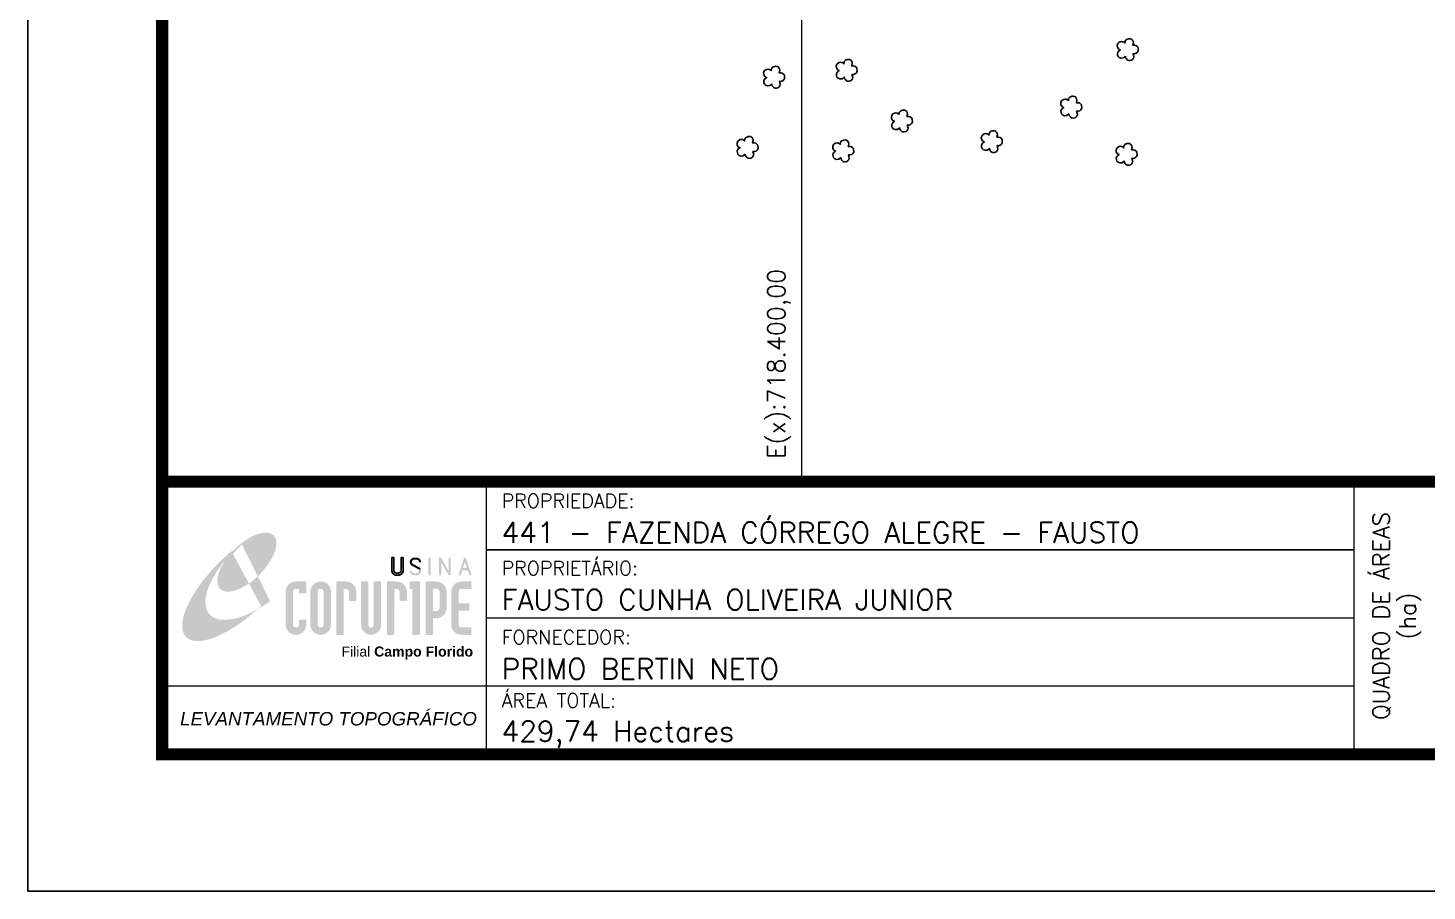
# Model space of a CAD drawing. Extents: x 716959 to 722209, y 7802738 to 7810162.
# Drawn here: x 716959 to 719565, y 7802738 to 7804346 of the extents above; entities that cross this region are included whole.
import ezdxf
from ezdxf.enums import TextEntityAlignment as Align

# ---------------------------------------------------------------- set-up
doc = ezdxf.new("R2010")
doc.units = 0
doc.linetypes.add('CONTINUO', pattern=[0])
doc.linetypes.add('LIN0', pattern=[0])
doc.layers.add('_SIMBOLO ARVORE', color=118, linetype='Continuous')
doc.layers.add('MARGEM', color=5, linetype='Continuous')
doc.layers.add('MALHA', color=253, linetype='Continuous', lineweight=13)
doc.styles.add('ARIAL', font='arial.ttf')
doc.styles.add('ROMANS', font='romans', dxfattribs={"height": 0.2})
doc.styles.add('SIMPLEX', font='simplex', dxfattribs={"height": 0.2})
doc.styles.get("Standard").update_dxf_attribs({"font": 'arial.ttf'})

msp = doc.modelspace()

# ---------------------------------------------------------------- hatches: boundary and pattern name
at = {"layer": 'MARGEM'}
h = msp.add_hatch(color=20, dxfattribs=at)
edge = h.paths.add_edge_path()
edge.add_ellipse((717366.8, 7803350.7), major_axis=(-49.9, -49.9), ratio=0.469426, start_angle=292.7328, end_angle=601.2579)
edge.add_ellipse((717391.8, 7803337.9), major_axis=(94.6, 84.5), ratio=0.457614, start_angle=79.9069, end_angle=107.9139)
edge = h.paths.add_edge_path()
edge.add_ellipse((717357.7, 7803312.8), major_axis=(104.3, 101.6), ratio=0.386848, start_angle=63.9612, end_angle=264.5993)
edge.add_ellipse((717391.8, 7803337.9), major_axis=(94.6, 84.5), ratio=0.457614, start_angle=107.9139, end_angle=245.1182, ccw=False)
edge.add_ellipse((717366.8, 7803350.7), major_axis=(-49.9, -49.9), ratio=0.469426, start_angle=241.2579, end_angle=292.7328, ccw=False)
for color, points in [(20, [(717336.6, 7803368.3), (717327, 7803358.5), (717326.1, 7803354.3), (717328.6, 7803352.2), (717330.7, 7803356.5), (717366.6, 7803392.2), (717359.2, 7803387.3), (717350.5, 7803380.8)]), (7, [(717658, 7803359.2), (717654.1, 7803359.2), (717654.1, 7803335.5, -0.414214), (717648.5, 7803329.9), (717646.2, 7803329.9, -0.414214), (717640.6, 7803335.5), (717640.6, 7803359.2), (717636.7, 7803359.2), (717636.7, 7803335.5, 0.414214), (717646.2, 7803326), (717648.5, 7803326, 0.414214), (717658, 7803335.5)]), (7, [(717682.5, 7803359.2), (717679, 7803359.2, 0.396318), (717670.1, 7803350.8), (717670.1, 7803350.4, 0.151912), (717672.7, 7803344.8), (717673.3, 7803344.4), (717686.1, 7803337.5), (717691.1, 7803336.2, 0.12407), (717688.6, 7803340.6), (717675.4, 7803347.6, -0.13192), (717674, 7803350.7, -0.385578), (717679, 7803355.3), (717682.5, 7803355.3, -0.414214), (717687.6, 7803350.2), (717691.5, 7803350.2, 0.414214)]), (7, [(717687.6, 7803350.2), (717691.5, 7803350.2, 0.414214), (717682.5, 7803359.2), (717679, 7803359.2, 0.396318), (717670.1, 7803350.8), (717670.1, 7803350.4, 0.151912), (717672.7, 7803344.8), (717673.3, 7803344.4), (717686.1, 7803337.5), (717686.1, 7803337.5, -0.131921), (717687.5, 7803334.4, -0.385578), (717682.5, 7803329.9), (717679, 7803329.9, -0.414214), (717674, 7803334.9), (717670.1, 7803334.9, 0.414214), (717679, 7803326), (717682.5, 7803326, 0.402546), (717691.4, 7803334.5, 0.165292), (717688.6, 7803340.6), (717675.4, 7803347.6, -0.13192), (717674, 7803350.7, -0.385578), (717679, 7803355.3), (717682.5, 7803355.3, -0.414214)]), (7, [(717452.7, 7803266.1), (717438.9, 7803266.1), (717438.9, 7803234.3, 1), (717477.5, 7803234.3), (717477.5, 7803243.3), (717463.8, 7803243.3), (717463.8, 7803234.3, -1), (717452.7, 7803234.3)])]:
    msp.add_hatch(color=color, dxfattribs=at).paths.add_polyline_path(points)
h = msp.add_hatch(color=7, dxfattribs=at)
h.paths.add_polyline_path([(717709, 7803359.2), (717705.1, 7803359.2), (717705.1, 7803326), (717709, 7803326)])
h.paths.add_polyline_path([(717725, 7803326), (717728.9, 7803326), (717728.9, 7803350.5), (717742.7, 7803326), (717746.4, 7803326), (717746.4, 7803359.2), (717742.5, 7803359.2), (717742.5, 7803334.3), (717728.5, 7803359.2), (717725, 7803359.2)])
h.paths.add_polyline_path([(717760.9, 7803326), (717765, 7803326), (717768.1, 7803335.5), (717778.2, 7803335.5), (717781.3, 7803326), (717785.4, 7803326), (717774.5, 7803359.2), (717771.7, 7803359.2)])
h.paths.add_polyline_path([(717773.1, 7803350.9), (717776.9, 7803339.4), (717769.3, 7803339.4)], flags=16)
h = msp.add_hatch(color=7, dxfattribs=at)
h.paths.add_polyline_path([(717458.2, 7803314.5, 0.414214), (717438.9, 7803295.2), (717438.9, 7803266.1), (717452.7, 7803266.1), (717452.7, 7803295.2, -0.414214), (717458.2, 7803300.8), (717463.8, 7803300.8), (717463.8, 7803292.7), (717477.5, 7803292.7), (717477.5, 7803314.5)])
h.paths.add_polyline_path([(717551.2, 7803300.8, -0.414214), (717556.8, 7803295.2), (717556.8, 7803278.4), (717570.5, 7803278.4), (717570.5, 7803293.9, 0.433937), (717551.3, 7803314.5), (717533.4, 7803314.5), (717533.4, 7803266.1), (717547.2, 7803266.1), (717547.2, 7803300.8)])
h.paths.add_polyline_path([(717547.2, 7803266.1), (717533.4, 7803266.1), (717533.4, 7803215), (717547.2, 7803215)])
h.paths.add_polyline_path([(717579.5, 7803266.1), (717593.2, 7803266.1), (717593.2, 7803314.5), (717579.5, 7803314.5)])
h.paths.add_polyline_path([(717616.8, 7803314.5), (717603.1, 7803314.5), (717603.1, 7803266.1), (717616.8, 7803266.1)])
h.paths.add_polyline_path([(717603.1, 7803233.6, -1), (717593.2, 7803233.6), (717593.2, 7803266.1), (717579.5, 7803266.1), (717579.5, 7803233.6, 1), (717616.8, 7803233.6), (717616.8, 7803266.1), (717603.1, 7803266.1)])
h.paths.add_polyline_path([(717628, 7803266.1), (717641.7, 7803266.1), (717641.7, 7803300.8), (717645.8, 7803300.8, -0.414214), (717651.3, 7803295.2), (717651.3, 7803278.4), (717665, 7803278.4), (717665, 7803293.9, 0.433937), (717645.8, 7803314.5), (717628, 7803314.5)])
h.paths.add_polyline_path([(717641.7, 7803266.1), (717628, 7803266.1), (717628, 7803215), (717641.7, 7803215)])
h.paths.add_polyline_path([(717675.2, 7803266.1), (717689.1, 7803266.1), (717689.1, 7803314.5), (717670, 7803314.5), (717670, 7803300.7), (717675.2, 7803300.7)])
h.paths.add_polyline_path([(717689.1, 7803266.1), (717675.2, 7803266.1), (717675.2, 7803215), (717689.1, 7803215)])
h.paths.add_polyline_path([(717700.2, 7803266.1), (717713.3, 7803266.1), (717713.3, 7803301.4), (717719.6, 7803301.4, -0.450417), (717725.7, 7803294.5), (717725.7, 7803266.1), (717738.9, 7803266.1, 0.002307), (717738.9, 7803266.3, 0.005282), (717738.9, 7803266.7, -0.000938), (717738.9, 7803266.7), (717738.9, 7803293.9, 0.433937), (717719.6, 7803314.5), (717700.2, 7803314.5)])
h.paths.add_polyline_path([(717700.2, 7803215), (717713.3, 7803215), (717713.3, 7803246), (717719.6, 7803246, 0.426056), (717738.9, 7803266.1), (717725.7, 7803266.1), (717725.7, 7803266.1, -0.450417), (717719.6, 7803259.2), (717713.3, 7803259.2), (717713.3, 7803266.1), (717700.2, 7803266.1)])
h.paths.add_polyline_path([(717747.4, 7803266.1), (717781.1, 7803266.1), (717781.1, 7803273.5), (717761.1, 7803273.5), (717761.1, 7803295.2, -0.414214), (717766.7, 7803300.7), (717784.8, 7803300.7), (717784.8, 7803314.5), (717766.7, 7803314.5, 0.414214), (717747.4, 7803295.2)])
h.paths.add_polyline_path([(717761.1, 7803259.8), (717781.1, 7803259.8), (717781.1, 7803266.1), (717747.4, 7803266.1), (717747.4, 7803234.3, 0.414214), (717766.7, 7803215), (717784.8, 7803215), (717784.8, 7803228.8), (717766.7, 7803228.8, -0.414214), (717761.1, 7803234.3)])
h = msp.add_hatch(color=7, dxfattribs=at)
h.paths.add_polyline_path([(717485, 7803295.2), (717485, 7803234.3, 1), (717523.6, 7803234.3, 0.016978), (717523.6, 7803235.6), (717523.6, 7803293.9, 0.433937), (717504.3, 7803314.5), (717504.3, 7803314.5, 0.41391)])
h.paths.add_polyline_path([(717509.9, 7803295.2), (717509.9, 7803234.3, -1), (717498.7, 7803234.3), (717498.7, 7803295.2, -1)], flags=16)

# ---------------------------------------------------------------- linework, layer by layer
at = {"layer": '_SIMBOLO ARVORE', "linetype": 'CONTINUO'}
for points in [[(719003.3, 7804293.2, 0), (718999.8, 7804290.3, 0), (718995.3, 7804289.8, 0), (718992.1, 7804291, 0), (718989.9, 7804293.2, 0), (718988.9, 7804295.8, 0), (718988.7, 7804299.5, 0), (718989.9, 7804301.9, 0), (718991.2, 7804303.7, 0), (718993.8, 7804305.4, 0), (718992.1, 7804305.9, 0), (718990.5, 7804307.3, 0), (718988.6, 7804310.3, 0), (718988.3, 7804313.8, 0), (718989.6, 7804317.5, 0), (718991.1, 7804318.9, 0), (718993.7, 7804320.5, 0), (718996.5, 7804320.9, 0), (718998.7, 7804320.5, 0), (719000.4, 7804319.7, 0), (719002.3, 7804318, 0), (719002.9, 7804321.3, 0), (719003.4, 7804322.6, 0), (719004.8, 7804324.4, 0), (719006.9, 7804325.2, 0), (719009, 7804326.1, 0), (719011.4, 7804326.3, 0), (719013.6, 7804326, 0), (719015.4, 7804325, 0), (719016.7, 7804323.6, 0), (719017.9, 7804321.3, 0), (719018.3, 7804318.7, 0), (719017.3, 7804314.2, 0), (719020.5, 7804314.2, 0), (719023.1, 7804313.6, 0), (719025.6, 7804311.6, 0), (719027, 7804310, 0), (719027.3, 7804303.8, 0), (719025.8, 7804300.9, 0), (719023.8, 7804299.1, 0), (719020.5, 7804298.2, 0), (719017.7, 7804298.5, 0), (719019.2, 7804292.6, 0), (719018.5, 7804290.1, 0), (719016.8, 7804287.7, 0), (719015, 7804286.2, 0), (719012.3, 7804285.6, 0), (719009.7, 7804285.7, 0), (719007.7, 7804286.3, 0), (719005.4, 7804288.5, 0), (719003.9, 7804290.5, 0), (719003.4, 7804293.5, 0)], [(718344.5, 7804241.8, 0), (718341, 7804238.8, 0), (718336.5, 7804238.3, 0), (718333.3, 7804239.5, 0), (718331, 7804241.8, 0), (718330.1, 7804244.3, 0), (718329.8, 7804248.1, 0), (718331.1, 7804250.4, 0), (718332.3, 7804252.2, 0), (718334.9, 7804253.9, 0), (718333.3, 7804254.5, 0), (718331.7, 7804255.8, 0), (718329.8, 7804258.8, 0), (718329.4, 7804262.4, 0), (718330.8, 7804266.1, 0), (718332.2, 7804267.4, 0), (718334.9, 7804269, 0), (718337.6, 7804269.4, 0), (718339.8, 7804269.1, 0), (718341.6, 7804268.3, 0), (718343.5, 7804266.6, 0), (718344.1, 7804269.8, 0), (718344.5, 7804271.1, 0), (718346, 7804272.9, 0), (718348.1, 7804273.7, 0), (718350.2, 7804274.6, 0), (718352.5, 7804274.8, 0), (718354.7, 7804274.5, 0), (718356.5, 7804273.6, 0), (718357.8, 7804272.1, 0), (718359, 7804269.8, 0), (718359.5, 7804267.3, 0), (718358.4, 7804262.7, 0), (718361.6, 7804262.8, 0), (718364.2, 7804262.1, 0), (718366.7, 7804260.1, 0), (718368.1, 7804258.6, 0), (718368.5, 7804252.3, 0), (718367, 7804249.5, 0), (718364.9, 7804247.6, 0), (718361.7, 7804246.7, 0), (718358.9, 7804247, 0), (718360.4, 7804241.1, 0), (718359.7, 7804238.6, 0), (718358, 7804236.2, 0), (718356.1, 7804234.7, 0), (718353.5, 7804234.1, 0), (718350.8, 7804234.2, 0), (718348.9, 7804234.8, 0), (718346.6, 7804237, 0), (718345.1, 7804239, 0), (718344.6, 7804242.1, 0)], [(718479.7, 7804254.6, 0), (718476.2, 7804251.7, 0), (718471.7, 7804251.2, 0), (718468.5, 7804252.4, 0), (718466.2, 7804254.6, 0), (718465.3, 7804257.2, 0), (718465, 7804260.9, 0), (718466.3, 7804263.3, 0), (718467.6, 7804265.1, 0), (718470.1, 7804266.8, 0), (718468.5, 7804267.3, 0), (718466.9, 7804268.7, 0), (718465, 7804271.7, 0), (718464.6, 7804275.2, 0), (718466, 7804278.9, 0), (718467.4, 7804280.3, 0), (718470.1, 7804281.9, 0), (718472.8, 7804282.2, 0), (718475, 7804281.9, 0), (718476.8, 7804281.1, 0), (718478.7, 7804279.4, 0), (718479.3, 7804282.7, 0), (718479.7, 7804284, 0), (718481.2, 7804285.8, 0), (718483.3, 7804286.6, 0), (718485.4, 7804287.5, 0), (718487.7, 7804287.7, 0), (718489.9, 7804287.4, 0), (718491.7, 7804286.4, 0), (718493, 7804285, 0), (718494.2, 7804282.7, 0), (718494.7, 7804280.1, 0), (718493.6, 7804275.6, 0), (718496.8, 7804275.6, 0), (718499.4, 7804275, 0), (718501.9, 7804273, 0), (718503.3, 7804271.4, 0), (718503.7, 7804265.1, 0), (718502.2, 7804262.3, 0), (718500.1, 7804260.5, 0), (718496.9, 7804259.6, 0), (718494.1, 7804259.8, 0), (718495.6, 7804254, 0), (718494.9, 7804251.5, 0), (718493.2, 7804249.1, 0), (718491.3, 7804247.6, 0), (718488.7, 7804247, 0), (718486, 7804247.1, 0), (718484.1, 7804247.7, 0), (718481.8, 7804249.9, 0), (718480.3, 7804251.9, 0), (718479.8, 7804254.9, 0)], [(718898.2, 7804186, 0), (718894.6, 7804183, 0), (718890.2, 7804182.5, 0), (718887, 7804183.8, 0), (718884.7, 7804186, 0), (718883.8, 7804188.5, 0), (718883.5, 7804192.3, 0), (718884.8, 7804194.7, 0), (718886, 7804196.4, 0), (718888.6, 7804198.2, 0), (718887, 7804198.7, 0), (718885.4, 7804200, 0), (718883.5, 7804203, 0), (718883.1, 7804206.6, 0), (718884.5, 7804210.3, 0), (718885.9, 7804211.6, 0), (718888.6, 7804213.2, 0), (718891.3, 7804213.6, 0), (718893.5, 7804213.3, 0), (718895.3, 7804212.5, 0), (718897.2, 7804210.8, 0), (718897.7, 7804214, 0), (718898.2, 7804215.3, 0), (718899.7, 7804217.2, 0), (718901.8, 7804217.9, 0), (718903.9, 7804218.9, 0), (718906.2, 7804219.1, 0), (718908.4, 7804218.8, 0), (718910.2, 7804217.8, 0), (718911.5, 7804216.4, 0), (718912.7, 7804214.1, 0), (718913.2, 7804211.5, 0), (718912.1, 7804206.9, 0), (718915.3, 7804207, 0), (718917.9, 7804206.4, 0), (718920.4, 7804204.4, 0), (718921.8, 7804202.8, 0), (718922.2, 7804196.5, 0), (718920.6, 7804193.7, 0), (718918.6, 7804191.8, 0), (718915.4, 7804191, 0), (718912.6, 7804191.2, 0), (718914.1, 7804185.3, 0), (718913.4, 7804182.8, 0), (718911.7, 7804180.5, 0), (718909.8, 7804179, 0), (718907.2, 7804178.3, 0), (718904.5, 7804178.5, 0), (718902.5, 7804179, 0), (718900.3, 7804181.3, 0), (718898.7, 7804183.3, 0), (718898.3, 7804186.3, 0)], [(718582.7, 7804160.3, 0), (718579.2, 7804157.3, 0), (718574.7, 7804156.8, 0), (718571.5, 7804158, 0), (718569.2, 7804160.3, 0), (718568.3, 7804162.8, 0), (718568.1, 7804166.6, 0), (718569.3, 7804168.9, 0), (718570.6, 7804170.7, 0), (718573.1, 7804172.4, 0), (718571.5, 7804173, 0), (718569.9, 7804174.3, 0), (718568, 7804177.3, 0), (718567.6, 7804180.9, 0), (718569, 7804184.6, 0), (718570.5, 7804185.9, 0), (718573.1, 7804187.5, 0), (718575.8, 7804187.9, 0), (718578, 7804187.6, 0), (718579.8, 7804186.8, 0), (718581.7, 7804185, 0), (718582.3, 7804188.3, 0), (718582.8, 7804189.6, 0), (718584.2, 7804191.4, 0), (718586.3, 7804192.2, 0), (718588.4, 7804193.1, 0), (718590.7, 7804193.3, 0), (718592.9, 7804193, 0), (718594.7, 7804192.1, 0), (718596.1, 7804190.6, 0), (718597.2, 7804188.3, 0), (718597.7, 7804185.8, 0), (718596.6, 7804181.2, 0), (718599.8, 7804181.3, 0), (718602.5, 7804180.6, 0), (718605, 7804178.6, 0), (718606.3, 7804177.1, 0), (718606.7, 7804170.8, 0), (718605.2, 7804168, 0), (718603.1, 7804166.1, 0), (718599.9, 7804165.2, 0), (718597.1, 7804165.5, 0), (718598.6, 7804159.6, 0), (718597.9, 7804157.1, 0), (718596.2, 7804154.7, 0), (718594.3, 7804153.2, 0), (718591.7, 7804152.6, 0), (718589, 7804152.7, 0), (718587.1, 7804153.3, 0), (718584.8, 7804155.5, 0), (718583.3, 7804157.5, 0), (718582.8, 7804160.6, 0)], [(718295.1, 7804110.9, 0), (718291.6, 7804108, 0), (718287.1, 7804107.5, 0), (718283.9, 7804108.7, 0), (718281.7, 7804110.9, 0), (718280.7, 7804113.5, 0), (718280.5, 7804117.2, 0), (718281.7, 7804119.6, 0), (718283, 7804121.4, 0), (718285.6, 7804123.1, 0), (718283.9, 7804123.6, 0), (718282.3, 7804125, 0), (718280.4, 7804128, 0), (718280.1, 7804131.5, 0), (718281.4, 7804135.2, 0), (718282.9, 7804136.6, 0), (718285.5, 7804138.2, 0), (718288.3, 7804138.5, 0), (718290.5, 7804138.2, 0), (718292.2, 7804137.4, 0), (718294.1, 7804135.7, 0), (718294.7, 7804139, 0), (718295.2, 7804140.3, 0), (718296.6, 7804142.1, 0), (718298.7, 7804142.9, 0), (718300.8, 7804143.8, 0), (718303.1, 7804144, 0), (718305.4, 7804143.7, 0), (718307.1, 7804142.7, 0), (718308.5, 7804141.3, 0), (718309.6, 7804139, 0), (718310.1, 7804136.4, 0), (718309, 7804131.9, 0), (718312.2, 7804131.9, 0), (718314.9, 7804131.3, 0), (718317.4, 7804129.3, 0), (718318.8, 7804127.7, 0), (718319.1, 7804121.4, 0), (718317.6, 7804118.6, 0), (718315.5, 7804116.8, 0), (718312.3, 7804115.9, 0), (718309.5, 7804116.1, 0), (718311, 7804110.3, 0), (718310.3, 7804107.8, 0), (718308.6, 7804105.4, 0), (718306.8, 7804103.9, 0), (718304.1, 7804103.2, 0), (718301.5, 7804103.4, 0), (718299.5, 7804104, 0), (718297.2, 7804106.2, 0), (718295.7, 7804108.2, 0), (718295.2, 7804111.2, 0)], [(718750.1, 7804121.7, 0), (718746.6, 7804118.7, 0), (718742.1, 7804118.2, 0), (718738.9, 7804119.4, 0), (718736.6, 7804121.6, 0), (718735.7, 7804124.2, 0), (718735.5, 7804128, 0), (718736.7, 7804130.3, 0), (718738, 7804132.1, 0), (718740.5, 7804133.8, 0), (718738.9, 7804134.4, 0), (718737.3, 7804135.7, 0), (718735.4, 7804138.7, 0), (718735, 7804142.2, 0), (718736.4, 7804146, 0), (718737.8, 7804147.3, 0), (718740.5, 7804148.9, 0), (718743.2, 7804149.3, 0), (718745.4, 7804149, 0), (718747.2, 7804148.1, 0), (718749.1, 7804146.4, 0), (718749.7, 7804149.7, 0), (718750.2, 7804151, 0), (718751.6, 7804152.8, 0), (718753.7, 7804153.6, 0), (718755.8, 7804154.5, 0), (718758.1, 7804154.7, 0), (718760.3, 7804154.4, 0), (718762.1, 7804153.5, 0), (718763.5, 7804152, 0), (718764.6, 7804149.7, 0), (718765.1, 7804147.2, 0), (718764, 7804142.6, 0), (718767.2, 7804142.6, 0), (718769.9, 7804142, 0), (718772.4, 7804140, 0), (718773.7, 7804138.5, 0), (718774.1, 7804132.2, 0), (718772.6, 7804129.4, 0), (718770.5, 7804127.5, 0), (718767.3, 7804126.6, 0), (718764.5, 7804126.9, 0), (718766, 7804121, 0), (718765.3, 7804118.5, 0), (718763.6, 7804116.1, 0), (718761.7, 7804114.6, 0), (718759.1, 7804114, 0), (718756.4, 7804114.1, 0), (718754.5, 7804114.7, 0), (718752.2, 7804116.9, 0), (718750.7, 7804118.9, 0), (718750.2, 7804122, 0)], [(718473.2, 7804104.5, 0), (718469.7, 7804101.5, 0), (718465.2, 7804101, 0), (718462.1, 7804102.3, 0), (718459.8, 7804104.5, 0), (718458.9, 7804107, 0), (718458.6, 7804110.8, 0), (718459.8, 7804113.2, 0), (718461.1, 7804114.9, 0), (718463.7, 7804116.7, 0), (718462, 7804117.2, 0), (718460.4, 7804118.5, 0), (718458.5, 7804121.5, 0), (718458.2, 7804125.1, 0), (718459.6, 7804128.8, 0), (718461, 7804130.1, 0), (718463.6, 7804131.7, 0), (718466.4, 7804132.1, 0), (718468.6, 7804131.8, 0), (718470.3, 7804131, 0), (718472.3, 7804129.3, 0), (718472.8, 7804132.5, 0), (718473.3, 7804133.8, 0), (718474.7, 7804135.7, 0), (718476.9, 7804136.4, 0), (718478.9, 7804137.4, 0), (718481.3, 7804137.6, 0), (718483.5, 7804137.3, 0), (718485.3, 7804136.3, 0), (718486.6, 7804134.9, 0), (718487.8, 7804132.6, 0), (718488.2, 7804130, 0), (718487.2, 7804125.4, 0), (718490.4, 7804125.5, 0), (718493, 7804124.9, 0), (718495.5, 7804122.9, 0), (718496.9, 7804121.3, 0), (718497.3, 7804115, 0), (718495.7, 7804112.2, 0), (718493.7, 7804110.3, 0), (718490.5, 7804109.5, 0), (718487.6, 7804109.7, 0), (718489.1, 7804103.8, 0), (718488.4, 7804101.3, 0), (718486.7, 7804099, 0), (718484.9, 7804097.5, 0), (718482.2, 7804096.8, 0), (718479.6, 7804097, 0), (718477.6, 7804097.5, 0), (718475.4, 7804099.8, 0), (718473.8, 7804101.8, 0), (718473.3, 7804104.8, 0)], [(719001.2, 7804098.1, 0), (718997.7, 7804095.1, 0), (718993.2, 7804094.6, 0), (718990, 7804095.8, 0), (718987.7, 7804098.1, 0), (718986.8, 7804100.6, 0), (718986.5, 7804104.4, 0), (718987.8, 7804106.7, 0), (718989.1, 7804108.5, 0), (718991.6, 7804110.2, 0), (718990, 7804110.8, 0), (718988.4, 7804112.1, 0), (718986.5, 7804115.1, 0), (718986.1, 7804118.7, 0), (718987.5, 7804122.4, 0), (718988.9, 7804123.7, 0), (718991.6, 7804125.3, 0), (718994.3, 7804125.7, 0), (718996.5, 7804125.4, 0), (718998.3, 7804124.6, 0), (719000.2, 7804122.8, 0), (719000.8, 7804126.1, 0), (719001.2, 7804127.4, 0), (719002.7, 7804129.2, 0), (719004.8, 7804130, 0), (719006.9, 7804130.9, 0), (719009.2, 7804131.1, 0), (719011.4, 7804130.8, 0), (719013.2, 7804129.9, 0), (719014.5, 7804128.4, 0), (719015.7, 7804126.1, 0), (719016.2, 7804123.6, 0), (719015.1, 7804119, 0), (719018.3, 7804119.1, 0), (719020.9, 7804118.4, 0), (719023.4, 7804116.4, 0), (719024.8, 7804114.9, 0), (719025.2, 7804108.6, 0), (719023.7, 7804105.8, 0), (719021.6, 7804103.9, 0), (719018.4, 7804103, 0), (719015.6, 7804103.3, 0), (719017.1, 7804097.4, 0), (719016.4, 7804094.9, 0), (719014.7, 7804092.5, 0), (719012.8, 7804091, 0), (719010.2, 7804090.4, 0), (719007.5, 7804090.5, 0), (719005.6, 7804091.1, 0), (719003.3, 7804093.3, 0), (719001.8, 7804095.3, 0), (719001.3, 7804098.4, 0)]]:
    msp.add_polyline3d(points, dxfattribs=at)
at = {"layer": 'MALHA', "elevation": 1127.4}
msp.add_lwpolyline([(718400, 7804460.4), (718400, 7803500.6)], dxfattribs=at)
at = {"layer": 'MARGEM', "color": 174, "linetype": 'LIN0', "elevation": 1127.4, "flags": 128}
msp.add_lwpolyline([(722209, 7802737.5), (722209, 7810162.5), (716959, 7810162.5), (716959, 7802737.5)], close=True, dxfattribs=at)
for points, const_width in [([(721959, 7803500.6), (721959, 7809912.5), (717209, 7809912.5), (717209, 7803500.6)], 22.7), ([(717813, 7803500.6), (717813, 7802992.3)], 2.52), ([(719429.3, 7803500.6), (719429.3, 7802998.5)], 2.52), ([(717813, 7803373.5), (719429.3, 7803373.5)], 2.52), ([(717813, 7803246.4), (719429.3, 7803246.4)], 2.52), ([(717209, 7803119.4), (719429.3, 7803119.4)], 2.52)]:
    msp.add_lwpolyline(points, dxfattribs=dict(at, const_width=const_width))
at = {"layer": 'MARGEM', "color": 174, "linetype": 'LIN0', "const_width": 22.7, "elevation": 1127.4, "flags": 128}
msp.add_lwpolyline([(717209, 7803500.6), (721959, 7803500.6), (721959, 7802992.3), (717209, 7802992.3)], close=True, dxfattribs=at)
at = {"layer": 'MARGEM', "color": 7, "linetype": 'Continuous', "elevation": 2254.8}
msp.add_lwpolyline([(717658, 7803359.2), (717654.1, 7803359.2), (717654.1, 7803335.5, -0.414214), (717648.5, 7803329.9), (717646.2, 7803329.9, -0.414214), (717640.6, 7803335.5), (717640.6, 7803359.2), (717636.7, 7803359.2), (717636.7, 7803335.5, 0.414214), (717646.2, 7803326), (717648.5, 7803326, 0.414214), (717658, 7803335.5), (717658, 7803359.2)], format="xyb", close=True, dxfattribs=at)

# ---------------------------------------------------------------- texts
at = {"layer": 'MALHA', "insert": (718336.9, 7803543.4, 1127.4), "char_height": 32.5, "width": 379.757, "attachment_point": 1, "rotation": 90, "style": 'ROMANS'}
msp.add_mtext('E(x):718.400,00', dxfattribs=at)
at = {"layer": 'MARGEM', "color": 7, "linetype": 'Continuous', "lineweight": 9, "style": 'SIMPLEX'}
for s, p in [('PROPRIEDADE:', (717841.4, 7803477.9, 1127.4)), ('PROPRIETÁRIO:', (717841.4, 7803352.5, 1127.4)), ('FORNECEDOR:', (717841.4, 7803223.5, 1127.4)), ('ÁREA TOTAL:', (717841.4, 7803105.6, 1127.4))]:
    msp.add_text(s, height=26.023, dxfattribs=at).set_placement(p, align=Align.TOP_LEFT)
at = {"layer": 'MARGEM', "color": 7, "linetype": 'Continuous', "style": 'SIMPLEX'}
for s, p in [('441 - FAZENDA CÓRREGO ALEGRE - FAUSTO', (717841.4, 7803425.1, 1127.4)), ('FAUSTO CUNHA OLIVEIRA JUNIOR', (717841.4, 7803299.8, 1127.4)), ('PRIMO BERTIN NETO', (717841.4, 7803170.7, 1127.4)), ('429,74 Hectares', (717841.4, 7803054.6, 1127.4))]:
    msp.add_text(s, height=38.414, dxfattribs=at).set_placement(p, align=Align.TOP_LEFT)
for s, height, p in [('QUADRO DE ÁREAS', 30.731, (719479.9, 7803250.2, 1127.4)), ('(ha)', 30.73, (719529.1, 7803250.2, 1127.4))]:
    msp.add_text(s, height=height, rotation=90, dxfattribs=at).set_placement(p, align=Align.MIDDLE_CENTER)
at = {"layer": 'MARGEM', "color": 252, "insert": (717543, 7803193.3, 2254.8), "char_height": 18.701, "width": 247.05, "attachment_point": 1, "style": 'ARIAL'}
msp.add_mtext('Filial {\\fArial|b1|i0|c0|p34;Campo Florido}', dxfattribs=at)
at = {"layer": 'MARGEM', "color": 3, "linetype": 'ByBlock', "lineweight": 5, "insert": (717242.4, 7803071.1, 1127.4), "char_height": 25, "width": 1017.673, "attachment_point": 1}
msp.add_mtext('{\\fArial|b0|i1|c0|p34;\\C7;LEVANTAMENTO TOPOGRÁFICO}', dxfattribs=at)

doc.saveas('drawing.dxf')
